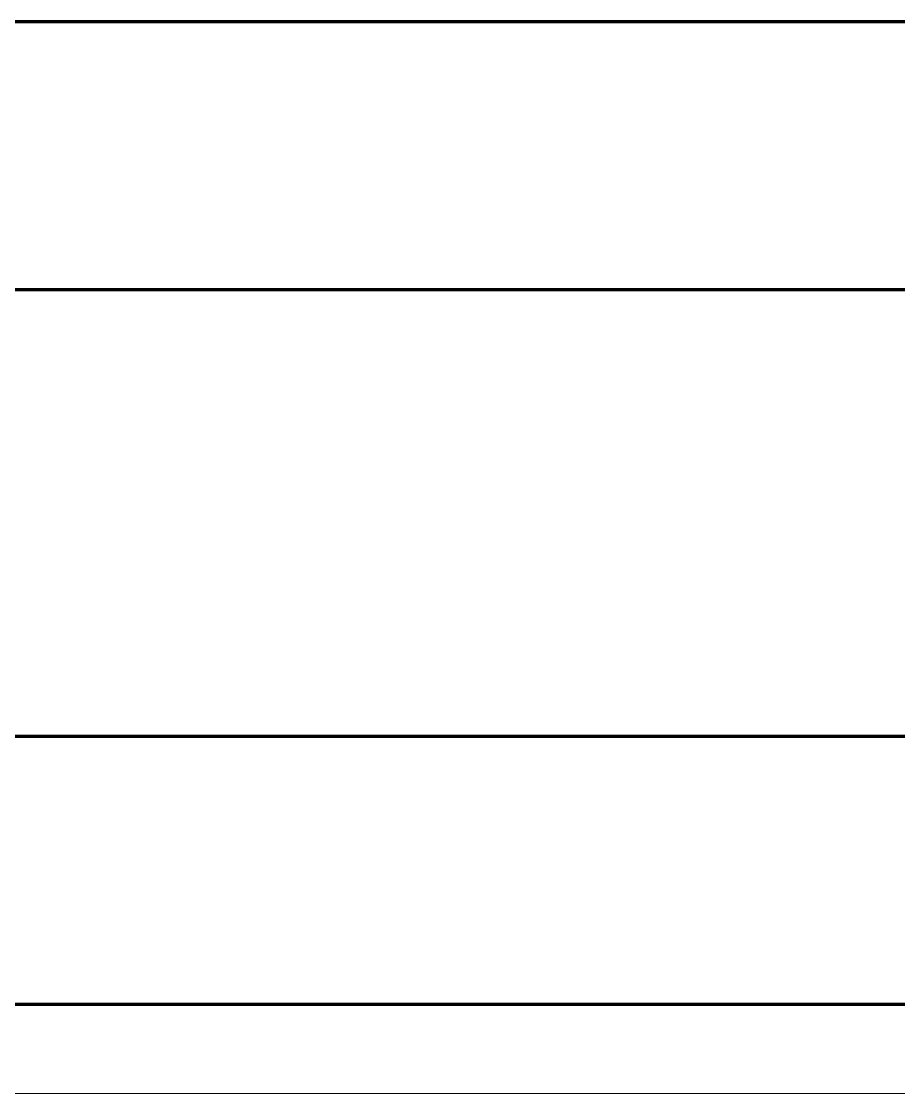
# Model space of a CAD drawing. Header units: millimetres. Extents: x 0 to 841, y 0 to 1189.
# Drawn here: x 735.9 to 784.9, y 0 to 60 of the extents above; entities that cross this region are included whole.
import ezdxf

# ---------------------------------------------------------------- set-up
doc = ezdxf.new("R2010")
doc.units = ezdxf.units.MM
doc.layers.get('0').update_dxf_attribs({"linetype": 'CONTINUOUS', "lineweight": 0})

msp = doc.modelspace()

# ---------------------------------------------------------------- linework, layer by layer
at = {"lineweight": 70}
for p, q in [((651, 60), (836, 60)), ((716, 45), (836, 45)), ((716, 20), (836, 20)), ((20, 5), (836, 5))]:
    msp.add_line(p, q, dxfattribs=at)
msp.add_line((0, 0), (841, 0))

doc.saveas('drawing.dxf')
